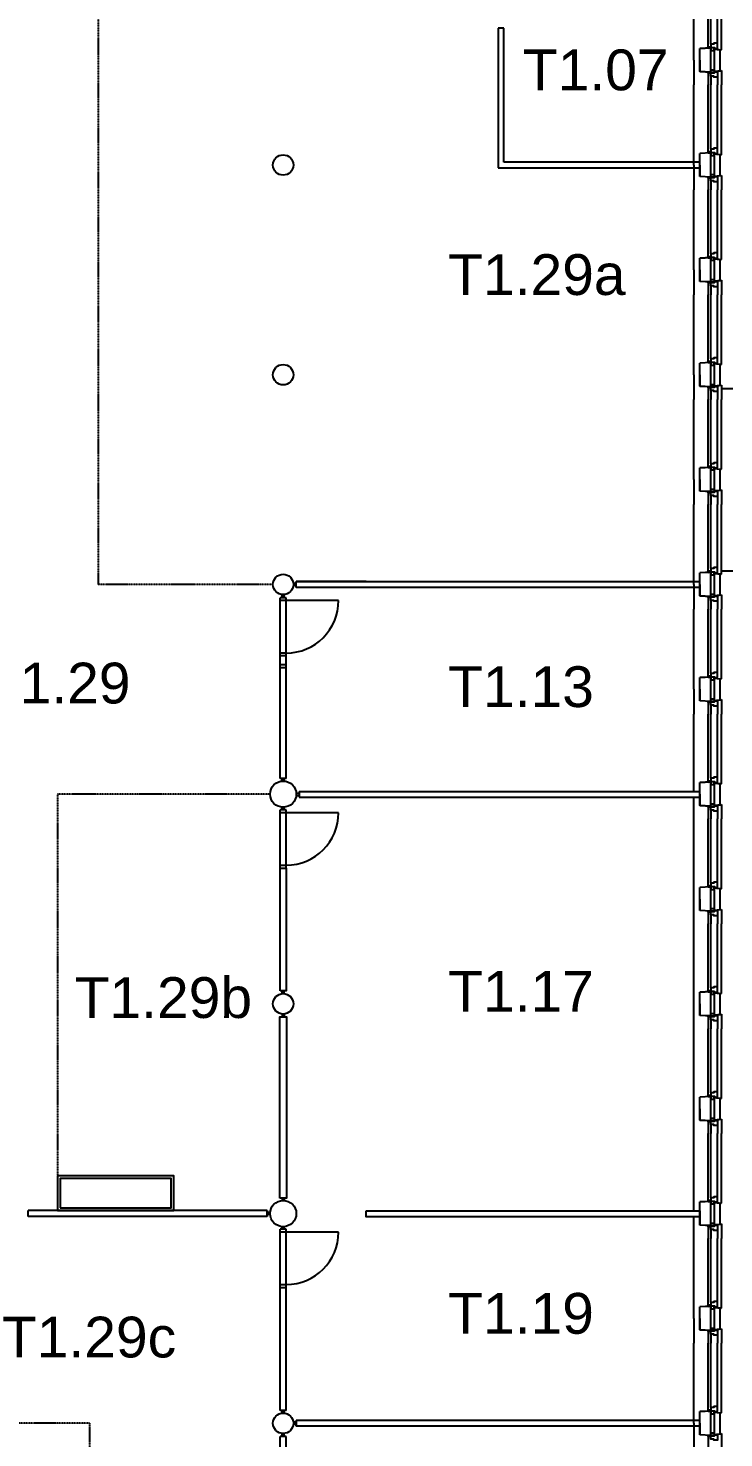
# Model space of a CAD drawing. Header units: millimetres. Extents: x 23647 to 142943, y 5934 to 71269.
# Drawn here: x 101102 to 113038, y 34670 to 58868 of the extents above; entities that cross this region are included whole.
import ezdxf
from ezdxf.enums import TextEntityAlignment as Align

# ---------------------------------------------------------------- set-up
doc = ezdxf.new("R2010")
doc.units = ezdxf.units.MM
doc.linetypes.add('HIDDEN2', pattern=[4.7625, 3.175, -1.5875])
for name, color, linetype in [('AL2100_BUITENWANDEN', 3, 'CONTINUOUS'), ('AL2200_BINNENWANDEN', 2, 'CONTINUOUS'), ('AL2800_KONSTRUKTIES', 1, 'CONTINUOUS'), ('AL3100_BUITENWANDOPENING', 1, 'CONTINUOUS'), ('AL3200_BINNENWANDOPENING', 1, 'CONTINUOUS'), ('AL3500_TOEBEHOREN-KOZIJNEN', 1, 'CONTINUOUS'), ('AL4600_RUIMTENUMMERS', 2, 'CONTINUOUS'), ('AL7900_VASTE-INRICHTING', 8, 'CONTINUOUS'), ('AL8100_INRVERKEERSRUIMTE', 250, 'HIDDEN2')]:
    doc.layers.add(name, color=color, linetype=linetype)
doc.styles.add('Arial', font='arial.ttf')

msp = doc.modelspace()

# ---------------------------------------------------------------- linework, layer by layer
at = {"layer": 'AL2100_BUITENWANDEN'}
for p, q in [((112524, 58319), (112524, 58744)), ((112999, 58496), (112999, 58744)), ((112524, 58319), (112524, 57893)), ((112816, 58529), (112624, 58519)), ((112624, 58319), (112624, 58519)), ((112624, 58319), (112624, 58119)), ((112817, 58526), (112627, 58516)), ((112627, 58122), (112627, 58516)), ((112817, 58112), (112817, 58526)), ((112872, 58512), (112999, 58499)), ((112872, 58509), (112999, 58496)), ((112877, 58129), (112877, 58509)), ((112877, 58509), (112972, 58499)), ((112977, 58143), (112977, 58494)), ((112816, 58109), (112624, 58119)), ((112817, 58112), (112627, 58122)), ((112872, 58128), (112999, 58141)), ((112872, 58125), (112999, 58138)), ((112877, 58129), (112972, 58138)), ((112999, 58141), (112999, 57893)), ((112524, 56519), (112524, 56944)), ((112999, 56696), (112999, 56944)), ((112816, 56729), (112624, 56719)), ((112624, 56519), (112624, 56719)), ((112817, 56726), (112627, 56716)), ((112627, 56322), (112627, 56716)), ((112817, 56312), (112817, 56726)), ((112872, 56712), (112999, 56699)), ((112872, 56709), (112999, 56696)), ((112877, 56329), (112877, 56709)), ((112877, 56709), (112972, 56699)), ((112977, 56343), (112977, 56694)), ((112524, 56519), (112524, 56093)), ((112624, 56519), (112624, 56319)), ((112816, 56309), (112624, 56319)), ((112817, 56312), (112627, 56322)), ((112872, 56328), (112999, 56341)), ((112872, 56325), (112999, 56338)), ((112877, 56329), (112972, 56338)), ((112999, 56341), (112999, 56093)), ((112524, 54719), (112524, 55144)), ((112999, 54896), (112999, 55144)), ((112524, 54719), (112524, 54293)), ((112816, 54929), (112624, 54919)), ((112624, 54719), (112624, 54919)), ((112624, 54719), (112624, 54519)), ((112817, 54926), (112627, 54916)), ((112627, 54522), (112627, 54916)), ((112817, 54512), (112817, 54926)), ((112872, 54912), (112999, 54899)), ((112872, 54909), (112999, 54896)), ((112877, 54909), (112972, 54899)), ((112877, 54529), (112877, 54909)), ((112977, 54543), (112977, 54894)), ((112816, 54509), (112624, 54519)), ((112817, 54512), (112627, 54522)), ((112872, 54528), (112999, 54541)), ((112872, 54525), (112999, 54538)), ((112877, 54529), (112972, 54538)), ((112999, 54541), (112999, 54293)), ((112524, 52919), (112524, 53344)), ((112999, 53096), (112999, 53344)), ((112816, 53129), (112624, 53119)), ((112624, 52919), (112624, 53119)), ((112817, 53126), (112627, 53116)), ((112627, 52722), (112627, 53116)), ((112817, 52712), (112817, 53126)), ((112872, 53112), (112999, 53099)), ((112872, 53109), (112999, 53096)), ((112877, 53109), (112972, 53099)), ((112877, 52729), (112877, 53109)), ((112977, 52743), (112977, 53094)), ((112524, 52919), (112524, 52493)), ((112624, 52919), (112624, 52719)), ((112816, 52709), (112624, 52719)), ((112817, 52712), (112627, 52722)), ((112872, 52728), (112999, 52741)), ((112872, 52725), (112999, 52738)), ((112877, 52729), (112972, 52738)), ((112999, 52741), (112999, 52493)), ((112524, 51119), (112524, 51544)), ((112999, 51296), (112999, 51544)), ((112816, 51329), (112624, 51319)), ((112624, 51119), (112624, 51319)), ((112817, 51326), (112627, 51316)), ((112627, 50922), (112627, 51316)), ((112817, 50912), (112817, 51326)), ((112872, 51312), (112999, 51299)), ((112872, 51309), (112999, 51296)), ((112877, 51309), (112972, 51299)), ((112877, 50929), (112877, 51309)), ((112524, 51119), (112524, 50693)), ((112624, 51119), (112624, 50919)), ((112977, 50943), (112977, 51294)), ((112816, 50909), (112624, 50919)), ((112817, 50912), (112627, 50922)), ((112872, 50928), (112999, 50941)), ((112872, 50925), (112999, 50938)), ((112877, 50929), (112972, 50938)), ((112999, 50941), (112999, 50693)), ((112524, 49319), (112524, 49744)), ((112999, 49496), (112999, 49744)), ((112816, 49529), (112624, 49519)), ((112624, 49319), (112624, 49519)), ((112817, 49526), (112627, 49516)), ((112627, 49122), (112627, 49516)), ((112817, 49112), (112817, 49526)), ((112872, 49512), (112999, 49499)), ((112872, 49509), (112999, 49496)), ((112877, 49129), (112877, 49509)), ((112877, 49509), (112972, 49499)), ((112977, 49143), (112977, 49494)), ((112524, 49319), (112524, 48893)), ((112624, 49319), (112624, 49119)), ((112872, 49128), (112999, 49141)), ((112872, 49125), (112999, 49138)), ((112877, 49129), (112972, 49138)), ((112999, 49141), (112999, 48893)), ((112816, 49109), (112624, 49119)), ((112817, 49112), (112627, 49122)), ((112524, 47519), (112524, 47944)), ((112999, 47696), (112999, 47944)), ((112816, 47729), (112624, 47719)), ((112624, 47519), (112624, 47719)), ((112817, 47726), (112627, 47716)), ((112627, 47322), (112627, 47716)), ((112817, 47312), (112817, 47726)), ((112872, 47712), (112999, 47699)), ((112872, 47709), (112999, 47696)), ((112877, 47329), (112877, 47709)), ((112877, 47709), (112972, 47699)), ((112977, 47343), (112977, 47694)), ((112524, 47519), (112524, 47093)), ((112624, 47519), (112624, 47319)), ((112816, 47309), (112624, 47319)), ((112817, 47312), (112627, 47322)), ((112872, 47328), (112999, 47341)), ((112872, 47325), (112999, 47338)), ((112877, 47329), (112972, 47338)), ((112999, 47341), (112999, 47093)), ((112999, 45896), (112999, 46144)), ((112816, 45929), (112624, 45919)), ((112624, 45719), (112624, 45919)), ((112817, 45926), (112627, 45916)), ((112627, 45522), (112627, 45916)), ((112817, 45512), (112817, 45926)), ((112872, 45912), (112999, 45899)), ((112872, 45909), (112999, 45896)), ((112877, 45909), (112972, 45899)), ((112877, 45529), (112877, 45909)), ((112977, 45543), (112977, 45894)), ((112624, 45719), (112624, 45519)), ((112816, 45509), (112624, 45519)), ((112817, 45512), (112627, 45522)), ((112872, 45528), (112999, 45541)), ((112872, 45525), (112999, 45538)), ((112877, 45529), (112972, 45538)), ((112999, 45541), (112999, 45293)), ((112999, 44096), (112999, 44344)), ((112816, 44129), (112624, 44119)), ((112624, 43919), (112624, 44119)), ((112817, 44126), (112627, 44116)), ((112627, 43722), (112627, 44116)), ((112817, 43712), (112817, 44126)), ((112872, 44112), (112999, 44099)), ((112872, 44109), (112999, 44096)), ((112877, 44109), (112972, 44099)), ((112877, 43729), (112877, 44109)), ((112977, 43743), (112977, 44094)), ((112624, 43919), (112624, 43719)), ((112816, 43709), (112624, 43719)), ((112817, 43712), (112627, 43722)), ((112872, 43728), (112999, 43741)), ((112872, 43725), (112999, 43738)), ((112877, 43729), (112972, 43738)), ((112999, 43741), (112999, 43493)), ((112999, 42296), (112999, 42544)), ((112816, 42329), (112624, 42319)), ((112624, 42119), (112624, 42319)), ((112624, 42119), (112624, 41919)), ((112817, 42326), (112627, 42316)), ((112627, 41922), (112627, 42316)), ((112817, 41912), (112817, 42326)), ((112872, 42312), (112999, 42299)), ((112872, 42309), (112999, 42296)), ((112877, 42309), (112972, 42299)), ((112877, 41929), (112877, 42309)), ((112977, 41943), (112977, 42294)), ((112816, 41909), (112624, 41919)), ((112817, 41912), (112627, 41922)), ((112872, 41928), (112999, 41941)), ((112872, 41925), (112999, 41938)), ((112877, 41929), (112972, 41938)), ((112999, 41941), (112999, 41693)), ((112999, 40496), (112999, 40744)), ((112816, 40529), (112624, 40519)), ((112624, 40319), (112624, 40519)), ((112817, 40526), (112627, 40516)), ((112627, 40122), (112627, 40516)), ((112817, 40112), (112817, 40526)), ((112872, 40512), (112999, 40499)), ((112872, 40509), (112999, 40496)), ((112877, 40509), (112972, 40499)), ((112877, 40129), (112877, 40509)), ((112977, 40143), (112977, 40494)), ((112624, 40319), (112624, 40119)), ((112816, 40109), (112624, 40119)), ((112817, 40112), (112627, 40122)), ((112872, 40128), (112999, 40141)), ((112872, 40125), (112999, 40138)), ((112877, 40129), (112972, 40138)), ((112999, 40141), (112999, 39893)), ((112816, 38729), (112624, 38719)), ((112624, 38519), (112624, 38719)), ((112817, 38726), (112627, 38716)), ((112817, 38312), (112817, 38726)), ((112999, 38696), (112999, 38944)), ((112624, 38519), (112624, 38319)), ((112627, 38322), (112627, 38716)), ((112872, 38712), (112999, 38699)), ((112872, 38709), (112999, 38696)), ((112877, 38709), (112972, 38699)), ((112877, 38329), (112877, 38709)), ((112977, 38343), (112977, 38694)), ((112816, 38309), (112624, 38319)), ((112817, 38312), (112627, 38322)), ((112872, 38328), (112999, 38341)), ((112872, 38325), (112999, 38338)), ((112877, 38329), (112972, 38338)), ((112999, 38341), (112999, 38093)), ((112524, 36719), (112524, 37144)), ((112999, 36896), (112999, 37144)), ((112816, 36929), (112624, 36919)), ((112624, 36719), (112624, 36919)), ((112817, 36926), (112627, 36916)), ((112627, 36522), (112627, 36916)), ((112817, 36512), (112817, 36926)), ((112872, 36912), (112999, 36899)), ((112872, 36909), (112999, 36896)), ((112877, 36909), (112972, 36899)), ((112877, 36529), (112877, 36909)), ((112977, 36543), (112977, 36894)), ((112524, 36719), (112524, 36293)), ((112624, 36719), (112624, 36519)), ((112872, 36528), (112999, 36541)), ((112999, 36541), (112999, 36293)), ((112816, 36509), (112624, 36519)), ((112817, 36512), (112627, 36522)), ((112872, 36525), (112999, 36538)), ((112877, 36529), (112972, 36538)), ((112524, 34919), (112524, 35344)), ((112999, 35096), (112999, 35344)), ((112816, 35129), (112624, 35119)), ((112624, 34919), (112624, 35119)), ((112817, 35126), (112627, 35116)), ((112627, 34722), (112627, 35116)), ((112817, 34712), (112817, 35126)), ((112872, 35112), (112999, 35099)), ((112872, 35109), (112999, 35096)), ((112877, 34729), (112877, 35109)), ((112877, 35109), (112972, 35099)), ((112977, 34743), (112977, 35094)), ((112524, 34919), (112524, 34493)), ((112624, 34919), (112624, 34719)), ((112816, 34709), (112624, 34719)), ((112817, 34712), (112627, 34722)), ((112872, 34728), (112999, 34741)), ((112872, 34725), (112999, 34738)), ((112877, 34729), (112972, 34738)), ((112999, 34741), (112999, 34493))]:
    msp.add_line(p, q, dxfattribs=at)
for centre, radius in [((105477, 56519), 175), ((105477, 52919), 175), ((105477, 49319), 175), ((105477, 45719), 225), ((105477, 42119), 175), ((105477, 38519), 225), ((105477, 34919), 175)]:
    msp.add_circle(centre, radius, dxfattribs=at)
for centre, start, end in [((112972, 58494), 0, 84.2894), ((112972, 58143), 275.7106, 0), ((112972, 56694), 0, 84.2894), ((112972, 56343), 275.7106, 0), ((112972, 54894), 0, 84.2894), ((112972, 54543), 275.7106, 0), ((112972, 53094), 0, 84.2894), ((112972, 52743), 275.7106, 0), ((112972, 51294), 0, 84.2894), ((112972, 50943), 275.7106, 0), ((112972, 49494), 0, 84.2894), ((112972, 49143), 275.7106, 0), ((112972, 47694), 0, 84.2894), ((112972, 47343), 275.7106, 0), ((112972, 45894), 0, 84.2894), ((112972, 45543), 275.7106, 0), ((112972, 44094), 0, 84.2894), ((112972, 43743), 275.7106, 0), ((112972, 42294), 0, 84.2894), ((112972, 41943), 275.7106, 0), ((112972, 40494), 0, 84.2894), ((112972, 40143), 275.7106, 0), ((112972, 38694), 0, 84.2894), ((112972, 38343), 275.7106, 0), ((112972, 36894), 0, 84.2894), ((112972, 36543), 275.7106, 0), ((112972, 35094), 0, 84.2894), ((112972, 34743), 275.7106, 0)]:
    msp.add_arc(centre, 5, start, end, dxfattribs=at)
at = {"layer": 'AL2200_BINNENWANDEN'}
for p, q in [((109264, 58867), (109164, 58867)), ((109164, 58867), (109164, 56469)), ((109264, 56569), (109264, 58867)), ((109164, 56469), (112627, 56469)), ((112627, 56569), (109264, 56569)), ((106902, 49368), (105702, 49368)), ((105702, 49268), (105702, 49368)), ((105702, 49368), (112627, 49368)), ((105458, 49091), (105458, 49145)), ((105494, 49091), (105494, 49145)), ((105702, 49336), (105651, 49336)), ((105702, 49300), (105651, 49300)), ((112627, 49268), (105702, 49268)), ((105527, 49091), (105427, 49091)), ((105527, 47889), (105427, 47889)), ((105427, 45989), (105427, 47889)), ((105527, 45989), (105527, 47889)), ((105527, 45989), (105427, 45989)), ((105458, 45943), (105458, 45989)), ((105494, 45989), (105458, 45989)), ((105494, 45943), (105494, 45989)), ((105750, 45765), (112624, 45765)), ((105750, 45765), (105750, 45665)), ((105459, 45450), (105459, 45501)), ((105495, 45450), (105495, 45501)), ((105700, 45733), (105750, 45733)), ((105700, 45697), (105750, 45697)), ((105750, 45665), (112624, 45665)), ((105527, 45450), (105427, 45450)), ((105459, 38781), (105459, 38743)), ((105495, 38781), (105495, 38743)), ((105203, 38569), (101102, 38569)), ((105203, 38469), (105203, 38569)), ((105253, 38537), (105203, 38537)), ((105253, 38501), (105203, 38501)), ((105203, 38469), (101102, 38469)), ((105459, 38250), (105459, 38294)), ((105495, 38250), (105495, 38294)), ((105427, 35140), (105427, 37250)), ((105427, 37250), (105527, 37250)), ((105527, 35140), (105527, 37250)), ((105527, 35140), (105427, 35140)), ((105459, 35089), (105459, 35140)), ((105495, 35089), (105495, 35140)), ((105702, 34937), (105651, 34937)), ((105702, 34901), (105651, 34901)), ((112627, 34969), (105702, 34969)), ((105702, 34969), (105702, 34869)), ((105702, 34869), (105702, 34969)), ((105702, 34869), (105702, 34969)), ((112627, 34869), (105702, 34869)), ((105459, 34694), (105459, 34744)), ((105495, 34694), (105495, 34744))]:
    msp.add_line(p, q, dxfattribs=at)
at = {"layer": 'AL2200_BINNENWANDEN', "color": 177, "true_color": 0x293189}
for p, q in [((105203, 38569), (105203, 38469)), ((105203, 38469), (105203, 38569))]:
    msp.add_line(p, q, dxfattribs=at)
at = {"layer": 'AL2200_BINNENWANDEN', "linetype": 'Continuous'}
for points in [[(105427, 42340), (105427, 44450), (105527, 44450), (105527, 42340)], [(105419, 38781), (105419, 41897), (105534, 41897), (105534, 38781)]]:
    msp.add_lwpolyline(points, close=True, dxfattribs=at)
at = {"layer": 'AL2200_BINNENWANDEN'}
msp.add_lwpolyline([(106902, 38565), (112624, 38565), (112624, 38465), (106902, 38465)], close=True, dxfattribs=at)
at = {"layer": 'AL2800_KONSTRUKTIES'}
for p, q in [((112999, 52683), (130332, 52683)), ((112999, 49555), (130332, 49555))]:
    msp.add_line(p, q, dxfattribs=at)
at = {"layer": 'AL3100_BUITENWANDOPENING'}
for p, q in [((112524, 58744), (112524, 59693)), ((112767, 58744), (112767, 59693)), ((112817, 58744), (112817, 59693)), ((112931, 58744), (112931, 59693)), ((112999, 58744), (112999, 59693)), ((112767, 58544), (112767, 58744)), ((112817, 58592), (112817, 58744)), ((112931, 58609), (112931, 58744)), ((112817, 58544), (112767, 58544)), ((112767, 58544), (112767, 58526)), ((112767, 58526), (112813, 58528)), ((112813, 58539), (112817, 58539)), ((112813, 58528), (112813, 58539)), ((112817, 58539), (112817, 58544)), ((112767, 58111), (112813, 58109)), ((112767, 58094), (112767, 58111)), ((112817, 58094), (112767, 58094)), ((112767, 58094), (112767, 57893)), ((112813, 58109), (112813, 58099)), ((112813, 58099), (112817, 58099)), ((112817, 58099), (112817, 58094)), ((112524, 56944), (112524, 57893)), ((112767, 56944), (112767, 57893)), ((112817, 58046), (112817, 57893)), ((112817, 56944), (112817, 57893)), ((112931, 58029), (112931, 57893)), ((112931, 56944), (112931, 57893)), ((112999, 56944), (112999, 57893)), ((112767, 56744), (112767, 56944)), ((112817, 56792), (112817, 56944)), ((112931, 56809), (112931, 56944)), ((112817, 56744), (112767, 56744)), ((112767, 56744), (112767, 56726)), ((112767, 56726), (112813, 56728)), ((112813, 56739), (112817, 56739)), ((112813, 56728), (112813, 56739)), ((112817, 56739), (112817, 56744)), ((112767, 56311), (112813, 56309)), ((112767, 56294), (112767, 56311)), ((112817, 56294), (112767, 56294)), ((112767, 56294), (112767, 56093)), ((112813, 56309), (112813, 56299)), ((112813, 56299), (112817, 56299)), ((112817, 56299), (112817, 56294)), ((112817, 56246), (112817, 56093)), ((112931, 56229), (112931, 56093)), ((112524, 55144), (112524, 56093)), ((112767, 55144), (112767, 56093)), ((112817, 55144), (112817, 56093)), ((112931, 55144), (112931, 56093)), ((112999, 55144), (112999, 56093)), ((112767, 54944), (112767, 55144)), ((112767, 54944), (112767, 54926)), ((112817, 54944), (112767, 54944)), ((112813, 54928), (112813, 54939)), ((112813, 54939), (112817, 54939)), ((112817, 54992), (112817, 55144)), ((112817, 54939), (112817, 54944)), ((112931, 55009), (112931, 55144)), ((112767, 54926), (112813, 54928)), ((112767, 54494), (112767, 54511)), ((112767, 54511), (112813, 54509)), ((112817, 54494), (112767, 54494)), ((112767, 54494), (112767, 54293)), ((112813, 54509), (112813, 54499)), ((112813, 54499), (112817, 54499)), ((112817, 54499), (112817, 54494)), ((112817, 54446), (112817, 54293)), ((112524, 53344), (112524, 54293)), ((112767, 53344), (112767, 54293)), ((112817, 53344), (112817, 54293)), ((112931, 54429), (112931, 54293)), ((112931, 53344), (112931, 54293)), ((112999, 53344), (112999, 54293)), ((112767, 53144), (112767, 53344)), ((112817, 53192), (112817, 53344)), ((112931, 53209), (112931, 53344)), ((112767, 53144), (112767, 53126)), ((112817, 53144), (112767, 53144)), ((112767, 53126), (112813, 53128)), ((112813, 53128), (112813, 53139)), ((112813, 53139), (112817, 53139)), ((112817, 53139), (112817, 53144)), ((112767, 52694), (112767, 52711)), ((112767, 52711), (112813, 52709)), ((112817, 52694), (112767, 52694)), ((112767, 52694), (112767, 52493)), ((112813, 52709), (112813, 52699)), ((112813, 52699), (112817, 52699)), ((112817, 52699), (112817, 52694)), ((112817, 52646), (112817, 52493)), ((112931, 52629), (112931, 52493)), ((112524, 51544), (112524, 52493)), ((112767, 51544), (112767, 52493)), ((112817, 51544), (112817, 52493)), ((112931, 51544), (112931, 52493)), ((112999, 51544), (112999, 52493)), ((112767, 51344), (112767, 51544)), ((112817, 51392), (112817, 51544)), ((112931, 51409), (112931, 51544)), ((112767, 51344), (112767, 51326)), ((112817, 51344), (112767, 51344)), ((112767, 51326), (112813, 51328)), ((112813, 51328), (112813, 51339)), ((112813, 51339), (112817, 51339)), ((112817, 51339), (112817, 51344)), ((112767, 50894), (112767, 50911)), ((112767, 50911), (112813, 50909)), ((112817, 50894), (112767, 50894)), ((112767, 50894), (112767, 50693)), ((112813, 50909), (112813, 50899)), ((112813, 50899), (112817, 50899)), ((112817, 50899), (112817, 50894)), ((112817, 50846), (112817, 50693)), ((112931, 50829), (112931, 50693)), ((112524, 49744), (112524, 50693)), ((112767, 49744), (112767, 50693)), ((112817, 49744), (112817, 50693)), ((112931, 49744), (112931, 50693)), ((112999, 49744), (112999, 50693)), ((112767, 49544), (112767, 49744)), ((112817, 49592), (112817, 49744)), ((112931, 49609), (112931, 49744)), ((112817, 49544), (112767, 49544)), ((112767, 49544), (112767, 49526)), ((112767, 49526), (112813, 49528)), ((112813, 49539), (112817, 49539)), ((112813, 49528), (112813, 49539)), ((112817, 49539), (112817, 49544)), ((112524, 47944), (112524, 48893)), ((112767, 49111), (112813, 49109)), ((112767, 49094), (112767, 49111)), ((112767, 49094), (112767, 48893)), ((112817, 49094), (112767, 49094)), ((112767, 47944), (112767, 48893)), ((112813, 49109), (112813, 49099)), ((112813, 49099), (112817, 49099)), ((112817, 49099), (112817, 49094)), ((112817, 49046), (112817, 48893)), ((112817, 47944), (112817, 48893)), ((112931, 49029), (112931, 48893)), ((112931, 47944), (112931, 48893)), ((112999, 47944), (112999, 48893)), ((112767, 47744), (112767, 47944)), ((112817, 47792), (112817, 47944)), ((112931, 47809), (112931, 47944)), ((112817, 47744), (112767, 47744)), ((112767, 47744), (112767, 47726)), ((112767, 47726), (112813, 47728)), ((112813, 47739), (112817, 47739)), ((112813, 47728), (112813, 47739)), ((112817, 47739), (112817, 47744)), ((112767, 47311), (112813, 47309)), ((112767, 47294), (112767, 47311)), ((112767, 47294), (112767, 47093)), ((112817, 47294), (112767, 47294)), ((112813, 47309), (112813, 47299)), ((112813, 47299), (112817, 47299)), ((112817, 47299), (112817, 47294)), ((112817, 47246), (112817, 47093)), ((112931, 47229), (112931, 47093)), ((112524, 45765), (112524, 47093)), ((112767, 46144), (112767, 47093)), ((112817, 46144), (112817, 47093)), ((112931, 46144), (112931, 47093)), ((112999, 46144), (112999, 47093)), ((112767, 45944), (112767, 46144)), ((112817, 45992), (112817, 46144)), ((112931, 46009), (112931, 46144)), ((112767, 45944), (112767, 45926)), ((112817, 45944), (112767, 45944)), ((112767, 45926), (112813, 45928)), ((112813, 45928), (112813, 45939)), ((112813, 45939), (112817, 45939)), ((112817, 45939), (112817, 45944)), ((112524, 38565), (112524, 45665)), ((112767, 45494), (112767, 45511)), ((112767, 45511), (112813, 45509)), ((112817, 45494), (112767, 45494)), ((112767, 45494), (112767, 45293)), ((112813, 45509), (112813, 45499)), ((112813, 45499), (112817, 45499)), ((112817, 45499), (112817, 45494)), ((112767, 44344), (112767, 45293)), ((112817, 45446), (112817, 45293)), ((112817, 44344), (112817, 45293)), ((112931, 45429), (112931, 45293)), ((112931, 44344), (112931, 45293)), ((112999, 44344), (112999, 45293)), ((112767, 44144), (112767, 44344)), ((112817, 44192), (112817, 44344)), ((112931, 44209), (112931, 44344)), ((112767, 44144), (112767, 44126)), ((112817, 44144), (112767, 44144)), ((112767, 44126), (112813, 44128)), ((112813, 44128), (112813, 44139)), ((112813, 44139), (112817, 44139)), ((112817, 44139), (112817, 44144)), ((112767, 43694), (112767, 43711)), ((112767, 43711), (112813, 43709)), ((112767, 43694), (112767, 43493)), ((112817, 43694), (112767, 43694)), ((112813, 43709), (112813, 43699)), ((112813, 43699), (112817, 43699)), ((112817, 43699), (112817, 43694)), ((112817, 43646), (112817, 43493)), ((112931, 43629), (112931, 43493)), ((112767, 42544), (112767, 43493)), ((112817, 42544), (112817, 43493)), ((112931, 42544), (112931, 43493)), ((112999, 42544), (112999, 43493)), ((112767, 42344), (112767, 42544)), ((112817, 42392), (112817, 42544)), ((112931, 42409), (112931, 42544)), ((112767, 42344), (112767, 42326)), ((112817, 42344), (112767, 42344)), ((112767, 42326), (112813, 42328)), ((112813, 42328), (112813, 42339)), ((112813, 42339), (112817, 42339)), ((112817, 42339), (112817, 42344)), ((112767, 41894), (112767, 41911)), ((112767, 41911), (112813, 41909)), ((112817, 41894), (112767, 41894)), ((112767, 41894), (112767, 41693)), ((112813, 41909), (112813, 41899)), ((112813, 41899), (112817, 41899)), ((112817, 41899), (112817, 41894)), ((112767, 40744), (112767, 41693)), ((112817, 41846), (112817, 41693)), ((112817, 40744), (112817, 41693)), ((112931, 41829), (112931, 41693)), ((112931, 40744), (112931, 41693)), ((112999, 40744), (112999, 41693)), ((112767, 40544), (112767, 40744)), ((112817, 40592), (112817, 40744)), ((112931, 40609), (112931, 40744)), ((112817, 40544), (112767, 40544)), ((112767, 40544), (112767, 40526)), ((112767, 40526), (112813, 40528)), ((112813, 40539), (112817, 40539)), ((112813, 40528), (112813, 40539)), ((112817, 40539), (112817, 40544)), ((112767, 40111), (112813, 40109)), ((112767, 40094), (112767, 40111)), ((112767, 40094), (112767, 39893)), ((112817, 40094), (112767, 40094)), ((112813, 40109), (112813, 40099)), ((112813, 40099), (112817, 40099)), ((112817, 40099), (112817, 40094)), ((112817, 40046), (112817, 39893)), ((112931, 40029), (112931, 39893)), ((112767, 38944), (112767, 39893)), ((112817, 38944), (112817, 39893)), ((112931, 38944), (112931, 39893)), ((112999, 38944), (112999, 39893)), ((112767, 38744), (112767, 38944)), ((112817, 38744), (112767, 38744)), ((112767, 38744), (112767, 38726)), ((112767, 38726), (112813, 38728)), ((112813, 38739), (112817, 38739)), ((112813, 38728), (112813, 38739)), ((112817, 38792), (112817, 38944)), ((112817, 38739), (112817, 38744)), ((112931, 38809), (112931, 38944)), ((112524, 37144), (112524, 38465)), ((112767, 38311), (112813, 38309)), ((112767, 38294), (112767, 38311)), ((112767, 38294), (112767, 38093)), ((112817, 38294), (112767, 38294)), ((112813, 38309), (112813, 38299)), ((112813, 38299), (112817, 38299)), ((112817, 38299), (112817, 38294)), ((112817, 38246), (112817, 38093)), ((112767, 37144), (112767, 38093)), ((112817, 37144), (112817, 38093)), ((112931, 38229), (112931, 38093)), ((112931, 37144), (112931, 38093)), ((112999, 37144), (112999, 38093)), ((112767, 36944), (112767, 37144)), ((112817, 36992), (112817, 37144)), ((112931, 37009), (112931, 37144)), ((112817, 36944), (112767, 36944)), ((112767, 36944), (112767, 36926)), ((112767, 36926), (112813, 36928)), ((112813, 36939), (112817, 36939)), ((112813, 36928), (112813, 36939)), ((112817, 36939), (112817, 36944)), ((112767, 36511), (112813, 36509)), ((112767, 36494), (112767, 36511)), ((112767, 36494), (112767, 36293)), ((112817, 36494), (112767, 36494)), ((112813, 36509), (112813, 36499)), ((112813, 36499), (112817, 36499)), ((112817, 36499), (112817, 36494)), ((112817, 36446), (112817, 36293)), ((112931, 36429), (112931, 36293)), ((112524, 35344), (112524, 36293)), ((112767, 35344), (112767, 36293)), ((112817, 35344), (112817, 36293)), ((112931, 35344), (112931, 36293)), ((112999, 35344), (112999, 36293)), ((112767, 35144), (112767, 35344)), ((112817, 35192), (112817, 35344)), ((112931, 35209), (112931, 35344)), ((112767, 35144), (112767, 35126)), ((112817, 35144), (112767, 35144)), ((112767, 35126), (112813, 35128)), ((112813, 35128), (112813, 35139)), ((112813, 35139), (112817, 35139)), ((112817, 35139), (112817, 35144)), ((112767, 34694), (112767, 34711)), ((112767, 34711), (112813, 34709)), ((112817, 34694), (112767, 34694)), ((112767, 34694), (112767, 34493)), ((112813, 34709), (112813, 34699)), ((112813, 34699), (112817, 34699)), ((112817, 34699), (112817, 34694))]:
    msp.add_line(p, q, dxfattribs=at)
for points in [[(112931, 58519), (112931, 58609), (112868, 58609), (112868, 58592), (112817, 58592), (112817, 58534), (112876, 58534), (112876, 58519)], [(112817, 58529), (112817, 58484), (112872, 58484), (112872, 58529)], [(112817, 58109), (112817, 58154), (112872, 58154), (112872, 58109)], [(112931, 58119), (112931, 58029), (112868, 58029), (112868, 58046), (112817, 58046), (112817, 58104), (112876, 58104), (112876, 58119)], [(112931, 56719), (112931, 56809), (112868, 56809), (112868, 56792), (112817, 56792), (112817, 56734), (112876, 56734), (112876, 56719)], [(112817, 56729), (112817, 56684), (112872, 56684), (112872, 56729)], [(112817, 56309), (112817, 56354), (112872, 56354), (112872, 56309)], [(112931, 56319), (112931, 56229), (112868, 56229), (112868, 56246), (112817, 56246), (112817, 56304), (112876, 56304), (112876, 56319)], [(112931, 54919), (112931, 55009), (112868, 55009), (112868, 54992), (112817, 54992), (112817, 54934), (112876, 54934), (112876, 54919)], [(112817, 54929), (112817, 54884), (112872, 54884), (112872, 54929)], [(112817, 54509), (112817, 54554), (112872, 54554), (112872, 54509)], [(112931, 54519), (112931, 54429), (112868, 54429), (112868, 54446), (112817, 54446), (112817, 54504), (112876, 54504), (112876, 54519)], [(112931, 53119), (112931, 53209), (112868, 53209), (112868, 53192), (112817, 53192), (112817, 53134), (112876, 53134), (112876, 53119)], [(112817, 53129), (112817, 53084), (112872, 53084), (112872, 53129)], [(112817, 52709), (112817, 52754), (112872, 52754), (112872, 52709)], [(112931, 52719), (112931, 52629), (112868, 52629), (112868, 52646), (112817, 52646), (112817, 52704), (112876, 52704), (112876, 52719)], [(112931, 51319), (112931, 51409), (112868, 51409), (112868, 51392), (112817, 51392), (112817, 51334), (112876, 51334), (112876, 51319)], [(112817, 51329), (112817, 51284), (112872, 51284), (112872, 51329)], [(112817, 50909), (112817, 50954), (112872, 50954), (112872, 50909)], [(112931, 50919), (112931, 50829), (112868, 50829), (112868, 50846), (112817, 50846), (112817, 50904), (112876, 50904), (112876, 50919)], [(112931, 49519), (112931, 49609), (112868, 49609), (112868, 49592), (112817, 49592), (112817, 49534), (112876, 49534), (112876, 49519)], [(112817, 49529), (112817, 49484), (112872, 49484), (112872, 49529)], [(112817, 49109), (112817, 49154), (112872, 49154), (112872, 49109)], [(112931, 49119), (112931, 49029), (112868, 49029), (112868, 49046), (112817, 49046), (112817, 49104), (112876, 49104), (112876, 49119)], [(112931, 47719), (112931, 47809), (112868, 47809), (112868, 47792), (112817, 47792), (112817, 47734), (112876, 47734), (112876, 47719)], [(112817, 47729), (112817, 47684), (112872, 47684), (112872, 47729)], [(112817, 47309), (112817, 47354), (112872, 47354), (112872, 47309)], [(112931, 47319), (112931, 47229), (112868, 47229), (112868, 47246), (112817, 47246), (112817, 47304), (112876, 47304), (112876, 47319)], [(112931, 45919), (112931, 46009), (112868, 46009), (112868, 45992), (112817, 45992), (112817, 45934), (112876, 45934), (112876, 45919)], [(112817, 45929), (112817, 45884), (112872, 45884), (112872, 45929)], [(112817, 45509), (112817, 45554), (112872, 45554), (112872, 45509)], [(112931, 45519), (112931, 45429), (112868, 45429), (112868, 45446), (112817, 45446), (112817, 45504), (112876, 45504), (112876, 45519)], [(112931, 44119), (112931, 44209), (112868, 44209), (112868, 44192), (112817, 44192), (112817, 44134), (112876, 44134), (112876, 44119)], [(112817, 44129), (112817, 44084), (112872, 44084), (112872, 44129)], [(112817, 43709), (112817, 43754), (112872, 43754), (112872, 43709)], [(112931, 43719), (112931, 43629), (112868, 43629), (112868, 43646), (112817, 43646), (112817, 43704), (112876, 43704), (112876, 43719)], [(112931, 42319), (112931, 42409), (112868, 42409), (112868, 42392), (112817, 42392), (112817, 42334), (112876, 42334), (112876, 42319)], [(112817, 42329), (112817, 42284), (112872, 42284), (112872, 42329)], [(112817, 41909), (112817, 41954), (112872, 41954), (112872, 41909)], [(112931, 41919), (112931, 41829), (112868, 41829), (112868, 41846), (112817, 41846), (112817, 41904), (112876, 41904), (112876, 41919)], [(112931, 40519), (112931, 40609), (112868, 40609), (112868, 40592), (112817, 40592), (112817, 40534), (112876, 40534), (112876, 40519)], [(112817, 40529), (112817, 40484), (112872, 40484), (112872, 40529)], [(112817, 40109), (112817, 40154), (112872, 40154), (112872, 40109)], [(112931, 40119), (112931, 40029), (112868, 40029), (112868, 40046), (112817, 40046), (112817, 40104), (112876, 40104), (112876, 40119)], [(112931, 38719), (112931, 38809), (112868, 38809), (112868, 38792), (112817, 38792), (112817, 38734), (112876, 38734), (112876, 38719)], [(112817, 38729), (112817, 38684), (112872, 38684), (112872, 38729)], [(112817, 38309), (112817, 38354), (112872, 38354), (112872, 38309)], [(112931, 38319), (112931, 38229), (112868, 38229), (112868, 38246), (112817, 38246), (112817, 38304), (112876, 38304), (112876, 38319)], [(112931, 36919), (112931, 37009), (112868, 37009), (112868, 36992), (112817, 36992), (112817, 36934), (112876, 36934), (112876, 36919)], [(112817, 36929), (112817, 36884), (112872, 36884), (112872, 36929)], [(112817, 36509), (112817, 36554), (112872, 36554), (112872, 36509)], [(112931, 36519), (112931, 36429), (112868, 36429), (112868, 36446), (112817, 36446), (112817, 36504), (112876, 36504), (112876, 36519)], [(112931, 35119), (112931, 35209), (112868, 35209), (112868, 35192), (112817, 35192), (112817, 35134), (112876, 35134), (112876, 35119)], [(112817, 35129), (112817, 35084), (112872, 35084), (112872, 35129)], [(112817, 34709), (112817, 34754), (112872, 34754), (112872, 34709)], [(112931, 34719), (112931, 34629), (112868, 34629), (112868, 34646), (112817, 34646), (112817, 34704), (112876, 34704), (112876, 34719)]]:
    msp.add_lwpolyline(points, close=True, dxfattribs=at)
at = {"layer": 'AL3200_BINNENWANDOPENING'}
for p, q in [((105527, 49091), (105427, 49091)), ((105427, 47891), (105427, 49091)), ((106427, 49041), (105427, 49041)), ((105527, 49041), (105427, 49041)), ((105527, 47891), (105527, 49091)), ((105527, 48141), (105427, 48141)), ((105527, 48091), (105427, 48091)), ((105527, 47941), (105427, 47941)), ((105427, 44450), (105427, 45450)), ((105527, 45400), (105427, 45400)), ((106427, 45400), (105427, 45400)), ((105527, 44450), (105527, 45450)), ((105427, 44500), (105527, 44500)), ((105427, 44450), (105527, 44450)), ((105427, 44450), (105527, 44450)), ((105459, 42289), (105459, 42340)), ((105495, 42289), (105495, 42340)), ((105459, 41948), (105459, 41897)), ((105495, 41948), (105495, 41897)), ((101102, 38469), (101102, 38569)), ((105427, 37250), (105427, 38250)), ((105527, 38250), (105427, 38250)), ((105527, 37250), (105527, 38250)), ((106427, 38200), (105427, 38200)), ((105527, 38200), (105427, 38200)), ((105427, 37300), (105527, 37300)), ((105427, 37250), (105527, 37250)), ((105527, 34694), (105427, 34694)), ((105527, 34694), (105427, 34694)), ((105427, 33712), (105427, 34694)), ((105527, 33712), (105527, 34694))]:
    msp.add_line(p, q, dxfattribs=at)
for centre in [(105527, 49041), (105527, 45400), (105527, 38200)]:
    msp.add_arc(centre, 900, 270, 0, dxfattribs=at)
at = {"layer": 'AL3500_TOEBEHOREN-KOZIJNEN'}
for points in [[(112817, 58529), (112817, 58539), (112813, 58539), (112813, 58529)], [(112872, 58529), (112876, 58529), (112876, 58519), (112872, 58519)], [(112817, 58109), (112817, 58099), (112813, 58099), (112813, 58109)], [(112872, 58109), (112876, 58109), (112876, 58119), (112872, 58119)], [(112817, 56729), (112817, 56739), (112813, 56739), (112813, 56729)], [(112872, 56729), (112876, 56729), (112876, 56719), (112872, 56719)], [(112817, 56309), (112817, 56299), (112813, 56299), (112813, 56309)], [(112872, 56309), (112876, 56309), (112876, 56319), (112872, 56319)], [(112817, 54929), (112817, 54939), (112813, 54939), (112813, 54929)], [(112872, 54929), (112876, 54929), (112876, 54919), (112872, 54919)], [(112817, 54509), (112817, 54499), (112813, 54499), (112813, 54509)], [(112872, 54509), (112876, 54509), (112876, 54519), (112872, 54519)], [(112817, 53129), (112817, 53139), (112813, 53139), (112813, 53129)], [(112872, 53129), (112876, 53129), (112876, 53119), (112872, 53119)], [(112817, 52709), (112817, 52699), (112813, 52699), (112813, 52709)], [(112872, 52709), (112876, 52709), (112876, 52719), (112872, 52719)], [(112817, 51329), (112817, 51339), (112813, 51339), (112813, 51329)], [(112872, 51329), (112876, 51329), (112876, 51319), (112872, 51319)], [(112817, 50909), (112817, 50899), (112813, 50899), (112813, 50909)], [(112872, 50909), (112876, 50909), (112876, 50919), (112872, 50919)], [(112817, 49529), (112817, 49539), (112813, 49539), (112813, 49529)], [(112872, 49529), (112876, 49529), (112876, 49519), (112872, 49519)], [(112817, 49109), (112817, 49099), (112813, 49099), (112813, 49109)], [(112872, 49109), (112876, 49109), (112876, 49119), (112872, 49119)], [(112817, 47729), (112817, 47739), (112813, 47739), (112813, 47729)], [(112872, 47729), (112876, 47729), (112876, 47719), (112872, 47719)], [(112817, 47309), (112817, 47299), (112813, 47299), (112813, 47309)], [(112872, 47309), (112876, 47309), (112876, 47319), (112872, 47319)], [(112817, 45929), (112817, 45939), (112813, 45939), (112813, 45929)], [(112872, 45929), (112876, 45929), (112876, 45919), (112872, 45919)], [(112817, 45509), (112817, 45499), (112813, 45499), (112813, 45509)], [(112872, 45509), (112876, 45509), (112876, 45519), (112872, 45519)], [(112817, 44129), (112817, 44139), (112813, 44139), (112813, 44129)], [(112872, 44129), (112876, 44129), (112876, 44119), (112872, 44119)], [(112817, 43709), (112817, 43699), (112813, 43699), (112813, 43709)], [(112872, 43709), (112876, 43709), (112876, 43719), (112872, 43719)], [(112817, 42329), (112817, 42339), (112813, 42339), (112813, 42329)], [(112872, 42329), (112876, 42329), (112876, 42319), (112872, 42319)], [(112817, 41909), (112817, 41899), (112813, 41899), (112813, 41909)], [(112872, 41909), (112876, 41909), (112876, 41919), (112872, 41919)], [(112817, 40529), (112817, 40539), (112813, 40539), (112813, 40529)], [(112872, 40529), (112876, 40529), (112876, 40519), (112872, 40519)], [(112817, 40109), (112817, 40099), (112813, 40099), (112813, 40109)], [(112872, 40109), (112876, 40109), (112876, 40119), (112872, 40119)], [(112817, 38729), (112817, 38739), (112813, 38739), (112813, 38729)], [(112872, 38729), (112876, 38729), (112876, 38719), (112872, 38719)], [(112817, 38309), (112817, 38299), (112813, 38299), (112813, 38309)], [(112872, 38309), (112876, 38309), (112876, 38319), (112872, 38319)], [(112817, 36929), (112817, 36939), (112813, 36939), (112813, 36929)], [(112872, 36929), (112876, 36929), (112876, 36919), (112872, 36919)], [(112817, 36509), (112817, 36499), (112813, 36499), (112813, 36509)], [(112872, 36509), (112876, 36509), (112876, 36519), (112872, 36519)], [(112817, 35129), (112817, 35139), (112813, 35139), (112813, 35129)], [(112872, 35129), (112876, 35129), (112876, 35119), (112872, 35119)], [(112817, 34709), (112817, 34699), (112813, 34699), (112813, 34709)], [(112872, 34709), (112876, 34709), (112876, 34719), (112872, 34719)]]:
    msp.add_lwpolyline(points, close=True, dxfattribs=at)
at = {"layer": 'AL7900_VASTE-INRICHTING'}
for points in [[(101602, 38569), (103602, 38569), (103602, 39169), (101602, 39169)], [(101652, 38619), (103552, 38619), (103552, 39119), (101652, 39119)]]:
    msp.add_lwpolyline(points, close=True, dxfattribs=at)
at = {"layer": 'AL8100_INRVERKEERSRUIMTE'}
for p, q in [((102302, 63719), (102302, 49319)), ((105302, 49319), (102302, 49319)), ((105252, 45719), (101602, 45719)), ((101602, 45719), (101602, 38569)), ((102152, 34919), (98452, 34919)), ((102152, 34919), (102152, 27579))]:
    msp.add_line(p, q, dxfattribs=at)

# ---------------------------------------------------------------- texts
at = {"layer": 'AL4600_RUIMTENUMMERS', "style": 'Arial'}
for s, p in [('T1.07', (109590, 57592)), ('T1.29a', (108308, 54078)), ('T1.29', (100357, 47066)), ('T1.13', (108308, 47004)), ('T1.29b', (101899, 41667)), ('T1.17', (108308, 41775)), ('T1.19', (108308, 36246)), ('T1.29c', (100651, 35839))]:
    msp.add_text(s, height=700, dxfattribs=at).set_placement(p, align=Align.BOTTOM_LEFT)

doc.saveas('drawing.dxf')
